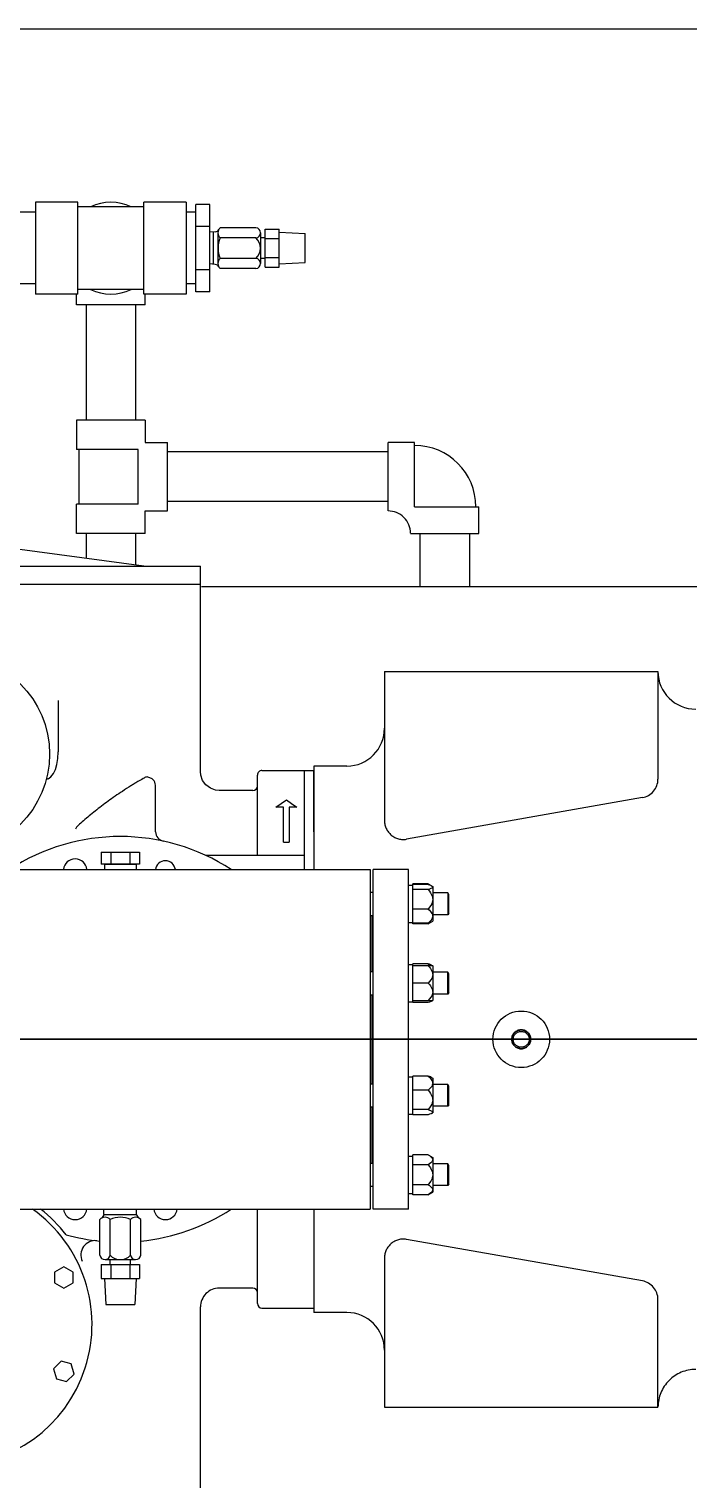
# Model space of a CAD drawing. Header units: inches. Extents: x -578 to 4567, y -980 to 6106.
# Drawn here: x 3141.58 to 3159.05, y 3588.06 to 3626.49 of the extents above; entities that cross this region are included whole.
import ezdxf

# ---------------------------------------------------------------- set-up
doc = ezdxf.new("R2010")
doc.units = ezdxf.units.IN
doc.header["$LTSCALE"] = 25.4
doc.header["$MEASUREMENT"] = 0
for name, pattern in [('CENTERLINE', [12.755904, 9.448818, -0.944882, 1.417323, -0.944882]), ('DASHED2', [0.375, 0.25, -0.125]), ('PHANTOM', [20.15748, 12.598425, -1.259843, 1.889764, -1.259843, 1.889764, -1.259843]), ('SOLID', [0])]:
    doc.linetypes.add(name, pattern=pattern)
doc.layers.get('0').update_dxf_attribs({"linetype": 'CONTINUOUS', "lineweight": 20})
for name, color, linetype in [('1', 7, 'SOLID'), ('1-ON', 7, 'CONTINUOUS'), ('2-ON', 7, 'SOLID'), ('3-ON', 7, 'SOLID'), ('COMP', 5, 'CONTINUOUS'), ('CYAN', 4, 'PHANTOM'), ('HANSEN_VALVES', 3, 'CONTINUOUS'), ('OB', 3, 'CONTINUOUS')]:
    doc.layers.add(name, color=color, linetype=linetype)
doc.layers.add('A-AMONIA', color=7, linetype='CONTINUOUS', true_color=0x920ef1)
doc.layers.add('A-REFRIG EQPM', color=40, linetype='CONTINUOUS', true_color=0xffbf00)
doc.layers.add('DASH', color=3, linetype='DASHED2', lineweight=30)
doc.layers.add('NOTES', color=241, linetype='CONTINUOUS', lineweight=30)

# ---------------------------------------------------------------- blocks, each defined once
blk = doc.blocks.new('A$Cc1381af3')
at = {"color": 0}
for p, q in [((71.705, 40.932), (71.741, 41.619)), ((72.509, 41.619), (71.741, 41.619)), ((72.545, 40.932), (72.509, 41.619)), ((71.62, 40.557), (71.62, 40.932)), ((72.63, 40.932), (71.62, 40.932)), ((71.872, 40.557), (71.872, 40.932)), ((72.378, 40.557), (72.378, 40.932)), ((72.63, 40.557), (72.63, 40.932)), ((72.63, 40.557), (71.62, 40.557)), ((71.719, 40.432), (72.531, 40.432)), ((71.855, 40.557), (71.855, 40.432)), ((72.395, 40.557), (72.395, 40.432)), ((71.584, 40.312), (71.584, 39.367)), ((71.854, 40.312), (71.854, 39.367)), ((72.396, 40.312), (72.396, 39.367)), ((72.666, 40.312), (72.666, 39.367)), ((64.487, 39.091), (64.487, 30.091)), ((64.487, 39.091), (65.424, 39.091)), ((65.424, 39.091), (65.424, 30.091)), ((65.5, 30.091), (65.5, 39.091)), ((78.75, 39.091), (65.5, 39.091)), ((63.413, 38.428), (63.437, 38.47)), ((63.437, 38.47), (63.437, 37.892)), ((63.437, 38.47), (63.843, 38.47)), ((63.966, 38.713), (63.843, 38.641)), ((63.843, 37.721), (63.843, 38.641)), ((63.843, 38.58), (63.846, 38.599)), ((63.845, 38.563), (63.843, 38.58)), ((63.852, 38.546), (63.845, 38.563)), ((63.846, 38.599), (63.855, 38.619)), ((63.863, 38.528), (63.852, 38.546)), ((63.855, 38.619), (63.87, 38.64)), ((63.879, 38.51), (63.863, 38.528)), ((63.87, 38.64), (63.893, 38.662)), ((63.871, 38.658), (63.871, 38.658)), ((63.902, 38.49), (63.879, 38.51)), ((63.893, 38.662), (63.925, 38.687)), ((63.93, 38.469), (63.902, 38.49)), ((63.925, 38.687), (63.966, 38.713)), ((63.925, 38.395), (63.966, 38.447)), ((63.966, 38.447), (63.93, 38.469)), ((63.966, 38.713), (64.367, 38.713)), ((63.966, 38.447), (64.367, 38.447)), ((64.367, 38.713), (64.367, 37.65)), ((64.487, 38.676), (64.367, 38.676)), ((65.5, 38.488), (65.424, 38.488)), ((63.413, 38.428), (63.413, 37.935)), ((63.843, 38.181), (63.846, 38.22)), ((63.845, 38.148), (63.843, 38.181)), ((63.852, 38.114), (63.845, 38.148)), ((63.846, 38.22), (63.855, 38.26)), ((63.863, 38.078), (63.852, 38.114)), ((63.855, 38.26), (63.87, 38.302)), ((63.879, 38.041), (63.863, 38.078)), ((63.87, 38.302), (63.893, 38.347)), ((63.893, 38.347), (63.925, 38.395)), ((63.413, 37.935), (63.437, 37.892)), ((63.437, 37.892), (63.843, 37.892)), ((63.843, 37.783), (63.846, 37.802)), ((63.845, 37.766), (63.843, 37.783)), ((63.966, 37.65), (63.843, 37.721)), ((63.852, 37.749), (63.845, 37.766)), ((63.846, 37.802), (63.855, 37.822)), ((63.863, 37.731), (63.852, 37.749)), ((63.855, 37.822), (63.87, 37.843)), ((63.879, 37.713), (63.863, 37.731)), ((63.87, 37.843), (63.893, 37.865)), ((63.871, 37.705), (63.871, 37.705)), ((63.902, 38.002), (63.879, 38.041)), ((63.902, 37.693), (63.879, 37.713)), ((63.893, 37.865), (63.925, 37.889)), ((63.93, 37.96), (63.902, 38.002)), ((63.93, 37.672), (63.902, 37.693)), ((63.925, 37.889), (63.966, 37.915)), ((63.966, 37.915), (63.93, 37.96)), ((63.966, 37.65), (63.93, 37.672)), ((63.966, 37.915), (64.367, 37.915)), ((64.487, 37.686), (64.367, 37.686)), ((65.5, 37.874), (65.424, 37.874)), ((65.449, 37.874), (65.449, 36.385)), ((63.966, 37.65), (64.367, 37.65)), ((63.871, 36.554), (63.843, 36.538)), ((63.843, 35.618), (63.843, 36.538)), ((63.843, 36.522), (63.846, 36.532)), ((63.845, 36.514), (63.843, 36.522)), ((63.852, 36.505), (63.845, 36.514)), ((63.846, 36.532), (63.855, 36.543)), ((63.855, 36.543), (63.871, 36.554)), ((63.871, 36.554), (63.893, 36.565)), ((63.893, 36.565), (63.925, 36.578)), ((63.925, 36.578), (63.966, 36.591)), ((63.966, 36.591), (64.367, 36.591)), ((64.367, 36.591), (64.367, 35.564)), ((64.487, 36.573), (64.367, 36.573)), ((63.413, 36.324), (63.437, 36.367)), ((63.413, 36.324), (63.413, 35.831)), ((63.437, 36.367), (63.437, 35.789)), ((63.437, 36.367), (63.843, 36.367)), ((63.843, 36.197), (63.846, 36.235)), ((63.845, 36.165), (63.843, 36.197)), ((63.852, 36.132), (63.845, 36.165)), ((63.846, 36.235), (63.855, 36.273)), ((63.863, 36.496), (63.852, 36.505)), ((63.863, 36.098), (63.852, 36.132)), ((63.855, 36.273), (63.87, 36.314)), ((63.879, 36.486), (63.863, 36.496)), ((63.87, 36.314), (63.893, 36.357)), ((63.902, 36.476), (63.879, 36.486)), ((63.893, 36.357), (63.925, 36.404)), ((63.93, 36.465), (63.902, 36.476)), ((63.925, 36.404), (63.966, 36.454)), ((63.966, 36.454), (63.93, 36.465)), ((63.966, 36.454), (64.367, 36.454)), ((65.5, 36.385), (65.424, 36.385)), ((63.413, 35.831), (63.437, 35.789)), ((63.437, 35.789), (63.843, 35.789)), ((63.843, 35.752), (63.846, 35.78)), ((63.845, 35.729), (63.843, 35.752)), ((63.846, 35.78), (63.855, 35.808)), ((63.855, 35.808), (63.87, 35.838)), ((63.879, 36.062), (63.863, 36.098)), ((63.87, 35.838), (63.893, 35.87)), ((63.902, 36.024), (63.879, 36.062)), ((63.893, 35.87), (63.925, 35.904)), ((63.93, 35.983), (63.902, 36.024)), ((63.925, 35.904), (63.966, 35.94)), ((63.966, 35.94), (63.93, 35.983)), ((63.966, 35.94), (64.367, 35.94)), ((65.5, 35.771), (65.424, 35.771)), ((65.449, 35.771), (65.449, 33.41)), ((63.871, 35.601), (63.843, 35.618)), ((63.852, 35.705), (63.845, 35.729)), ((63.863, 35.68), (63.852, 35.705)), ((63.879, 35.653), (63.863, 35.68)), ((63.871, 35.601), (63.893, 35.59)), ((63.902, 35.626), (63.879, 35.653)), ((63.893, 35.59), (63.925, 35.578)), ((63.93, 35.596), (63.902, 35.626)), ((63.925, 35.578), (63.966, 35.564)), ((63.966, 35.564), (63.93, 35.596)), ((63.966, 35.564), (64.367, 35.564)), ((64.487, 35.583), (64.367, 35.583)), ((63.871, 33.58), (63.843, 33.564)), ((64.367, 33.564), (63.843, 33.564)), ((63.843, 32.643), (63.843, 33.564)), ((63.851, 33.564), (63.855, 33.568)), ((63.855, 33.568), (63.871, 33.58)), ((63.855, 33.402), (63.87, 33.438)), ((63.87, 33.438), (63.893, 33.477)), ((63.871, 33.58), (63.893, 33.591)), ((63.893, 33.591), (63.925, 33.603)), ((63.893, 33.477), (63.925, 33.519)), ((63.925, 33.603), (63.966, 33.617)), ((63.925, 33.519), (63.966, 33.564)), ((63.966, 33.617), (64.367, 33.617)), ((64.367, 33.617), (64.367, 32.59)), ((64.487, 33.598), (64.367, 33.598)), ((63.413, 33.35), (63.437, 33.392)), ((63.413, 33.35), (63.413, 32.857)), ((63.437, 33.392), (63.843, 33.392)), ((63.437, 33.392), (63.437, 32.814)), ((63.843, 33.333), (63.846, 33.367)), ((63.845, 33.304), (63.843, 33.333)), ((63.852, 33.275), (63.845, 33.304)), ((63.846, 33.367), (63.855, 33.402)), ((63.863, 33.244), (63.852, 33.275)), ((63.879, 33.212), (63.863, 33.244)), ((63.902, 33.178), (63.879, 33.212)), ((63.893, 33.017), (63.925, 33.058)), ((63.93, 33.142), (63.902, 33.178)), ((63.925, 33.058), (63.966, 33.103)), ((63.966, 33.103), (63.93, 33.142)), ((63.966, 33.103), (64.367, 33.103)), ((65.5, 33.41), (65.424, 33.41)), ((63.413, 32.857), (63.437, 32.814)), ((63.437, 32.814), (63.843, 32.814)), ((63.843, 32.873), (63.846, 32.907)), ((63.845, 32.844), (63.843, 32.873)), ((63.852, 32.815), (63.845, 32.844)), ((63.846, 32.907), (63.855, 32.942)), ((63.863, 32.784), (63.852, 32.815)), ((63.855, 32.942), (63.87, 32.978)), ((63.879, 32.752), (63.863, 32.784)), ((63.87, 32.978), (63.893, 33.017)), ((63.902, 32.718), (63.879, 32.752)), ((63.93, 32.682), (63.902, 32.718)), ((63.966, 32.643), (63.93, 32.682)), ((65.5, 32.796), (65.424, 32.796)), ((65.449, 32.796), (65.449, 31.307)), ((63.843, 32.643), (64.367, 32.643)), ((63.871, 32.627), (63.843, 32.643)), ((63.871, 32.627), (63.893, 32.616)), ((63.893, 32.616), (63.925, 32.603)), ((63.93, 32.621), (63.909, 32.643)), ((63.925, 32.603), (63.966, 32.59)), ((63.966, 32.59), (63.93, 32.621)), ((63.966, 32.59), (64.367, 32.59)), ((64.487, 32.608), (64.367, 32.608)), ((63.966, 31.531), (63.843, 31.46)), ((63.925, 31.506), (63.966, 31.531)), ((63.966, 31.531), (64.367, 31.531)), ((64.367, 31.531), (64.367, 30.469)), ((63.413, 31.247), (63.437, 31.289)), ((63.413, 31.247), (63.413, 30.754)), ((63.437, 31.289), (63.843, 31.289)), ((63.437, 30.711), (63.437, 31.289)), ((63.843, 30.54), (63.843, 31.46)), ((63.843, 31.325), (63.846, 31.353)), ((63.845, 31.302), (63.843, 31.325)), ((63.852, 31.278), (63.845, 31.302)), ((63.846, 31.353), (63.855, 31.381)), ((63.863, 31.253), (63.852, 31.278)), ((63.855, 31.381), (63.87, 31.411)), ((63.879, 31.227), (63.863, 31.253)), ((63.87, 31.411), (63.893, 31.443)), ((63.879, 31.481), (63.871, 31.476)), ((63.902, 31.491), (63.879, 31.481)), ((63.902, 31.199), (63.879, 31.227)), ((63.893, 31.443), (63.925, 31.477)), ((63.93, 31.502), (63.902, 31.491)), ((63.93, 31.169), (63.902, 31.199)), ((63.91, 31.494), (63.925, 31.506)), ((63.925, 31.477), (63.966, 31.513)), ((63.925, 31.088), (63.966, 31.138)), ((63.966, 31.513), (63.93, 31.502)), ((63.966, 31.138), (63.93, 31.169)), ((63.966, 31.513), (64.367, 31.513)), ((63.966, 31.138), (64.367, 31.138)), ((64.487, 31.495), (64.367, 31.495)), ((65.5, 31.307), (65.424, 31.307)), ((63.413, 30.754), (63.437, 30.711)), ((63.843, 30.881), (63.846, 30.919)), ((63.845, 30.849), (63.843, 30.881)), ((63.852, 30.816), (63.845, 30.849)), ((63.846, 30.919), (63.855, 30.957)), ((63.863, 30.782), (63.852, 30.816)), ((63.855, 30.957), (63.87, 30.998)), ((63.879, 30.746), (63.863, 30.782)), ((63.87, 30.998), (63.893, 31.041)), ((63.893, 31.041), (63.925, 31.088)), ((63.437, 30.711), (63.843, 30.711)), ((63.843, 30.555), (63.846, 30.566)), ((63.845, 30.547), (63.843, 30.555)), ((63.966, 30.469), (63.843, 30.54)), ((63.852, 30.538), (63.845, 30.547)), ((63.846, 30.566), (63.855, 30.576)), ((63.863, 30.529), (63.852, 30.538)), ((63.855, 30.576), (63.87, 30.587)), ((63.871, 30.524), (63.863, 30.529)), ((63.87, 30.587), (63.893, 30.598)), ((63.879, 30.519), (63.871, 30.524)), ((63.902, 30.708), (63.879, 30.746)), ((63.902, 30.509), (63.879, 30.519)), ((63.893, 30.598), (63.925, 30.611)), ((63.93, 30.667), (63.902, 30.708)), ((63.93, 30.498), (63.902, 30.509)), ((63.93, 30.491), (63.909, 30.506)), ((63.925, 30.611), (63.966, 30.624)), ((63.966, 30.624), (63.93, 30.667)), ((63.966, 30.487), (63.93, 30.498)), ((63.966, 30.469), (63.93, 30.491)), ((63.966, 30.624), (64.367, 30.624)), ((63.966, 30.487), (64.367, 30.487)), ((63.966, 30.469), (64.367, 30.469)), ((64.487, 30.505), (64.367, 30.505)), ((65.5, 30.693), (65.424, 30.693)), ((64.487, 30.091), (65.424, 30.091)), ((78.75, 30.091), (65.5, 30.091)), ((72.546, 30.091), (71.704, 30.091)), ((72.469, 30.091), (71.78, 30.091)), ((71.62, 29.633), (71.62, 29.946)), ((72.63, 29.633), (71.62, 29.633)), ((71.872, 29.633), (71.872, 29.946)), ((72.378, 29.633), (72.378, 29.946)), ((72.63, 29.633), (72.63, 29.946))]:
    blk.add_line(p, q, dxfattribs=at)
at = {"color": 0, "linetype": 'Continuous'}
for p, q in [((71.692, 39.235), (71.692, 39.091)), ((72.558, 39.235), (71.692, 39.235)), ((72.558, 39.235), (72.558, 39.091)), ((71.704, 29.946), (71.704, 30.091)), ((72.546, 29.946), (72.546, 30.091)), ((71.62, 29.946), (72.63, 29.946)), ((72.546, 29.946), (71.704, 29.946))]:
    blk.add_line(p, q, dxfattribs=at)
at = {"color": 0, "linetype": 'Continuous', "ltscale": 3}
for p, q in [((70.377, 12.402), (70.377, 14.839)), ((70.377, 14.839), (71.502, 14.839)), ((71.502, 14.714), (73.252, 14.714)), ((73.252, 14.839), (74.377, 14.839)), ((74.377, 12.402), (74.377, 14.839)), ((70.377, 12.402), (71.502, 12.402)), ((71.502, 12.527), (73.252, 12.527)), ((73.252, 12.402), (74.377, 12.402))]:
    blk.add_line(p, q, dxfattribs=at)
at = {"color": 0, "linetype": 'Continuous', "ltscale": 0.125}
for p, q in [((71.502, 14.839), (71.502, 12.402)), ((73.252, 14.839), (73.252, 12.402))]:
    blk.add_line(p, q, dxfattribs=at)
at = {"color": 0}
for centre, radius, start, end in [((71.719, 40.295), 0.136, 6.866, 173.134), ((72.125, 40.066), 0.365, 42.1748, 137.8252), ((72.531, 40.295), 0.136, 6.8664, 173.1336), ((71.719, 39.489), 0.183, 222.1747, 317.8258), ((71.573, 39.224), 0.12, 4.9999, 61.1069), ((72.125, 39.947), 0.64, 244.9992, 295.0008), ((72.531, 39.489), 0.183, 222.1752, 317.8253), ((72.677, 39.224), 0.12, 118.8933, 175.0001)]:
    blk.add_arc(centre, radius, start, end, dxfattribs=at)
at = {"color": 0, "linetype": 'Continuous', "ltscale": 3}
for start, end in [(63.823, 116.177), (243.823, 296.177)]:
    blk.add_arc((72.377, 13.621), 1.219, start, end, dxfattribs=at)
at = {"layer": '1', "color": 0, "linetype": 'Continuous'}
blk.add_line((72.558, 39.091), (71.692, 39.091), dxfattribs=at)
at = {"layer": '1-ON', "color": 0}
for p, q in [((74.377, 14.571), (74.893, 14.571)), ((74.377, 12.671), (79.22, 12.671))]:
    blk.add_line(p, q, dxfattribs=at)
at = {"layer": '2-ON', "color": 0}
for p, q in [((64.433, 21.18), (62.62, 21.18)), ((62.62, 21.18), (62.62, 20.479)), ((71.47, 21.18), (73.283, 21.18)), ((71.47, 21.18), (71.47, 20.586)), ((73.283, 21.18), (73.283, 20.405)), ((64.326, 20.479), (62.62, 20.479)), ((64.326, 20.479), (64.326, 18.774)), ((65.027, 20.586), (65.027, 18.774)), ((71.47, 20.586), (70.877, 20.586)), ((70.877, 20.586), (70.877, 18.774)), ((71.652, 20.405), (73.283, 20.405)), ((71.652, 20.405), (71.652, 18.955)), ((73.22, 20.405), (73.22, 18.955)), ((71.652, 18.955), (73.283, 18.955)), ((73.283, 18.18), (73.283, 18.955)), ((64.326, 18.774), (65.027, 18.774)), ((71.47, 18.774), (70.877, 18.774)), ((71.47, 18.18), (71.47, 18.774)), ((71.47, 18.18), (73.283, 18.18)), ((71.47, 15.121), (73.283, 15.121)), ((71.47, 15.121), (71.47, 14.839)), ((73.283, 15.121), (73.283, 14.839))]:
    blk.add_line(p, q, dxfattribs=at)
for centre, radius, start, end in [((65.023, 21.176), 0.59, 179.6465, 270.3535), ((64.326, 20.479), 1.629, 180, 270)]:
    blk.add_arc(centre, radius, start, end, dxfattribs=at)
at = {"layer": '3-ON', "color": 0}
for p, q in [((62.869, 21.18), (62.869, 22.591)), ((64.184, 21.18), (64.184, 22.591)), ((71.719, 21.18), (71.719, 22.016)), ((73.034, 21.18), (73.034, 21.84)), ((65.027, 20.337), (70.877, 20.337)), ((65.027, 19.022), (70.877, 19.022)), ((71.719, 15.121), (71.719, 18.18)), ((73.034, 15.121), (73.034, 18.18))]:
    blk.add_line(p, q, dxfattribs=at)
at = {"layer": 'COMP', "color": 0}
for p, q in [((70, 47.132), (70, 41.685)), ((73.55, 43.665), (73.351, 43.466)), ((73.351, 43.466), (73.424, 43.195)), ((73.821, 43.592), (73.55, 43.665)), ((73.894, 43.321), (73.821, 43.592)), ((73.424, 43.195), (73.695, 43.122)), ((73.695, 43.122), (73.894, 43.321)), ((68.37, 41.715), (66.995, 41.715)), ((66.995, 39.091), (66.995, 41.715)), ((68.49, 41.595), (68.49, 39.091)), ((68.61, 41.185), (69.5, 41.185)), ((73.622, 41.187), (73.379, 41.047)), ((73.866, 41.047), (73.622, 41.187)), ((73.379, 41.047), (73.379, 40.766)), ((73.379, 40.766), (73.622, 40.625)), ((73.622, 40.625), (73.866, 40.766)), ((73.866, 40.766), (73.866, 41.047)), ((67.245, 30.091), (67.245, 27.466)), ((69.846, 29.711), (67.245, 29.711)), ((68.49, 29.711), (68.49, 27.586)), ((67.798, 29.369), (67.648, 29.369)), ((67.648, 28.434), (67.648, 29.369)), ((67.798, 29.369), (67.798, 28.434)), ((66.995, 29.091), (66.995, 27.466)), ((71.19, 29.092), (71.19, 27.857)), ((67.586, 28.338), (67.448, 28.434)), ((67.448, 28.434), (67.648, 28.434)), ((67.723, 28.246), (67.586, 28.338)), ((67.861, 28.338), (67.723, 28.246)), ((67.798, 28.434), (67.998, 28.434)), ((67.998, 28.434), (67.861, 28.338)), ((68.61, 27.996), (69.5, 27.996)), ((69.5, 27.996), (69.597, 27.987)), ((69.597, 27.987), (69.736, 27.937)), ((69.736, 27.937), (69.855, 27.848)), ((69.855, 27.848), (69.943, 27.728)), ((69.943, 27.728), (69.992, 27.588)), ((74.038, 27.687), (73.964, 27.633)), ((68.37, 27.466), (66.995, 27.466)), ((69.992, 27.588), (70, 27.496)), ((70, 27.496), (70, 22.049)), ((73.807, 27.304), (73.783, 27.147)), ((73.845, 27.439), (73.807, 27.304)), ((73.899, 27.55), (73.845, 27.439)), ((73.964, 27.633), (73.899, 27.55)), ((73.783, 27.147), (73.775, 26.971)), ((73.775, 25.646), (73.775, 26.971)), ((73.772, 25.613), (73.774, 25.629)), ((73.774, 25.629), (73.775, 25.646)), ((83.249, 22.529), (70, 22.529)), ((83.249, 22.049), (70, 22.049)), ((71.5, 22.049), (75.609, 21.499))]:
    blk.add_line(p, q, dxfattribs=at)
blk.add_circle((76.625, 27.031), 2.625, dxfattribs=at)
for centre, radius, start, end in [((76.625, 42.15), 3.75, 304.5235, 234.6731), ((68.37, 41.595), 0.12, 0, 90), ((69.5, 41.685), 0.5, 269.9995, 0.0005), ((68.61, 41.305), 0.12, 180, 270), ((72.79, 40.307), 0.38, 263.363, 25.6749), ((72.125, 34.591), 5.375, 95.7799, 123.1476), ((72.125, 34.591), 5.375, 74.5048, 84.2201), ((76.625, 42.15), 3.88, 217.8428, 232.0533), ((70.928, 39.058), 0.312, 6.0415, 173.9585), ((73.322, 39.058), 0.312, 6.0415, 173.9585), ((72.125, 34.591), 5.375, 236.8524, 303.1476), ((70.928, 30.123), 0.265, 187.1161, 352.8839), ((73.322, 30.123), 0.312, 186.0415, 353.9585), ((70.94, 29.092), 0.25, 0, 77.8382), ((68.61, 27.876), 0.12, 90, 180), ((68.37, 27.586), 0.12, 270, 0)]:
    blk.add_arc(centre, radius, start, end, dxfattribs=at)
for points in [[(71.19, 27.857), (71.209, 27.779), (71.263, 27.706), (71.344, 27.657), (71.44, 27.64), (71.515, 27.68), (71.661, 27.762), (71.759, 27.82), (71.847, 27.873), (72.07, 28.019), (72.265, 28.148), (72.446, 28.279), (72.627, 28.411), (72.789, 28.54), (72.952, 28.67), (73.098, 28.797), (73.244, 28.925), (73.271, 28.952), (73.296, 28.983), (73.313, 29.022)], [(74.038, 27.687), (74.064, 27.692), (74.082, 27.702), (74.091, 27.715)]]:
    blk.add_spline(points, degree=3, dxfattribs=at)
at = {"layer": 'CYAN', "color": 0}
for p, q in [((65.12, 44.341), (57.87, 44.341)), ((57.87, 44.341), (57.87, 41.488)), ((57.995, 44.341), (57.995, 44.341)), ((65.12, 40.386), (65.12, 44.341)), ((66.12, 41.833), (66.995, 41.833)), ((66.995, 40.091), (66.995, 41.833)), ((58.283, 40.996), (64.533, 39.894)), ((66.995, 27.348), (66.995, 30.091)), ((58.283, 28.185), (64.533, 29.287)), ((65.12, 24.841), (65.12, 28.795)), ((57.87, 24.841), (57.87, 27.693)), ((66.12, 27.348), (66.995, 27.348)), ((65.12, 24.841), (57.87, 24.841))]:
    blk.add_line(p, q, dxfattribs=at)
for radius in [0.75, 0.211]:
    blk.add_circle((61.495, 34.591), radius, dxfattribs=at)
for centre, radius, start, end in [((56.87, 44.341), 1, 270, 0), ((66.12, 42.833), 1, 180, 269.9619), ((58.37, 41.488), 0.5, 180, 260), ((64.62, 40.386), 0.5, 260, 0), ((64.62, 28.795), 0.5, 0, 100), ((58.37, 27.693), 0.5, 100, 180), ((66.12, 26.348), 1, 90.0381, 180), ((56.87, 24.841), 1, 0, 90)]:
    blk.add_arc(centre, radius, start, end, dxfattribs=at)
at = {"layer": 'DASH', "color": 0}
blk.add_circle((61.495, 34.591), 0.25, dxfattribs=at)
at = {"layer": 'HANSEN_VALVES', "color": 0}
for p, q in [((69.752, 14.775), (69.752, 12.466)), ((69.752, 14.775), (70.127, 14.775)), ((70.127, 14.775), (70.127, 12.466)), ((70.127, 14.571), (70.377, 14.571)), ((67.911, 14.041), (67.223, 14.005)), ((67.223, 14.005), (67.223, 13.237)), ((67.911, 14.126), (67.911, 13.115)), ((68.286, 14.126), (67.911, 14.126)), ((68.286, 13.873), (67.911, 13.873)), ((68.286, 14.126), (68.286, 13.115)), ((68.286, 13.891), (68.411, 13.891)), ((68.411, 13.215), (68.411, 14.027)), ((68.531, 14.162), (69.476, 14.162)), ((68.531, 13.891), (69.476, 13.891)), ((69.536, 13.215), (69.536, 14.027)), ((69.608, 14.053), (69.752, 14.041)), ((69.661, 13.193), (69.661, 14.049)), ((69.752, 14.198), (70.127, 14.198)), ((69.752, 14.113), (69.752, 13.128)), ((69.752, 14.041), (69.752, 13.201)), ((67.911, 13.201), (67.223, 13.237)), ((68.286, 13.368), (67.911, 13.368)), ((68.286, 13.115), (67.911, 13.115)), ((68.286, 13.351), (68.411, 13.351)), ((68.531, 13.35), (69.476, 13.35)), ((68.531, 13.079), (69.476, 13.079)), ((69.608, 13.188), (69.752, 13.201)), ((69.752, 13.043), (70.127, 13.043)), ((69.752, 12.466), (70.127, 12.466)), ((70.127, 12.671), (70.377, 12.671))]:
    blk.add_line(p, q, dxfattribs=at)
for centre, radius, start, end in [((68.547, 14.027), 0.136, 96.8664, 263.1336), ((68.776, 13.621), 0.365, 132.1748, 227.8252), ((69.353, 14.027), 0.183, 312.1752, 47.8253), ((68.895, 13.621), 0.64, 334.9992, 25.0008), ((69.618, 14.173), 0.12, 208.8933, 265.0001), ((68.547, 13.215), 0.136, 96.866, 263.134), ((69.353, 13.215), 0.183, 312.1747, 47.8258), ((69.618, 13.068), 0.12, 94.9999, 151.1069)]:
    blk.add_arc(centre, radius, start, end, dxfattribs=at)
at = {"layer": 'NOTES', "color": 0, "linetype": 'CENTERLINE'}
blk.add_line((117.123, 34.591), (0.812, 34.591), dxfattribs=at)
at = {"layer": 'OB', "color": 0}
blk.add_line((69.97, 22.591), (40.306, 22.591), dxfattribs=at)

msp = doc.modelspace()

# ---------------------------------------------------------------- linework, layer by layer
at = {"layer": 'A-AMONIA'}
msp.add_line((3079.708013, 3626.491918), (3429.739064, 3626.491918), dxfattribs=at)

# ---------------------------------------------------------------- block references
at = {"layer": 'A-REFRIG EQPM', "rotation": 180}
msp.add_blockref('A$Cc1381af3', (3216.12159, 3634.304136), dxfattribs=at)

doc.saveas('drawing.dxf')
